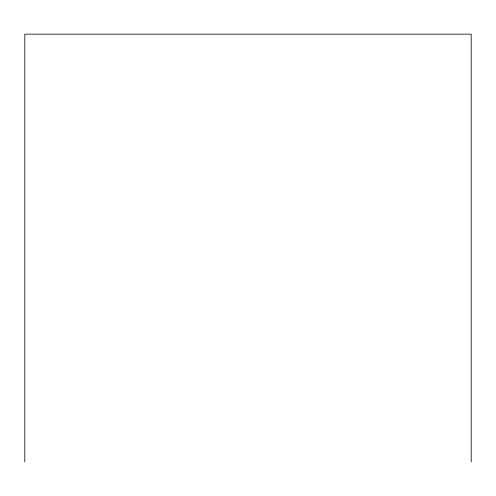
<?xml version="1.0" encoding="UTF-8"?>
<svg xmlns="http://www.w3.org/2000/svg" width="496" height="496" viewBox="0 0 496 496"><rect width="100%" height="100%" fill="white"/><g stroke="black" fill="none" stroke-linecap="round" stroke-linejoin="round"><path stroke-width="0.74" d="M471.2 461.844L471.2 34.156L24.8 34.156L24.8 461.844"/></g></svg>
